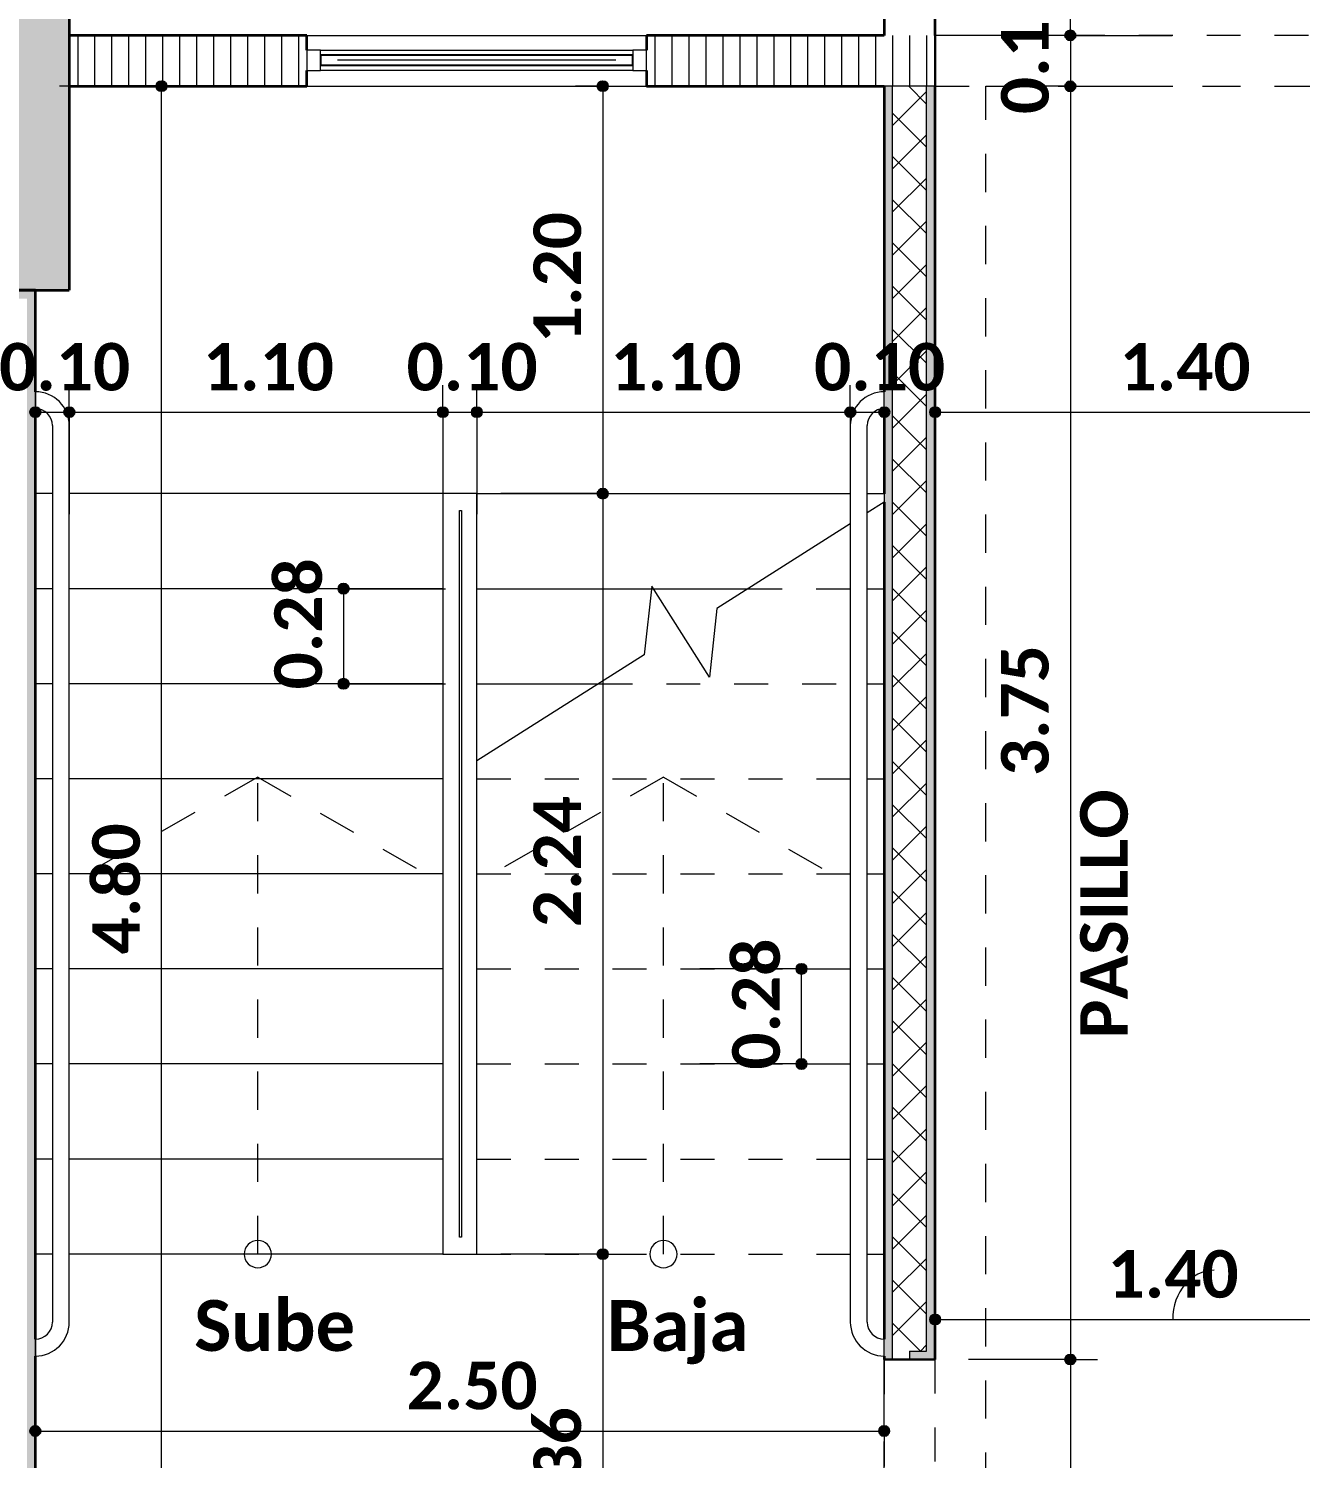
# Model space of a CAD drawing. Header units: metres. Extents: x -144 to 1000, y -717 to 29.
# Drawn here: x 510.76 to 514.506, y -552.716 to -548.505 of the extents above; entities that cross this region are included whole.
import ezdxf

# ---------------------------------------------------------------- set-up
doc = ezdxf.new("R2010")
doc.units = ezdxf.units.M
doc.linetypes.add('Basculante', pattern=[0.11625, 0.075, -0.04125])
doc.linetypes.add('basculante modificado', pattern=[0.18, 0.1125, -0.0675])
doc.layers.get('0').update_dxf_attribs({"color": 1})
for name, color, linetype, lineweight in [('A-ANNO-DIMS', 1, 'Continuous', 9), ('A-DETL', 1, 'Continuous', 9), ('A-DETL-GENF', 1, 'Continuous', 9), ('A-DETL-MEDM', 1, 'Continuous', 30), ('A-DETL-THIN', 1, 'Continuous', 9), ('A-GLAZ', 1, 'Continuous', 9), ('A-WALL', 4, 'Continuous', 9), ('G-ANNO-TEXT', 2, 'Continuous', 9), ('S-COLS', 7, 'Continuous', 9), ('S-STRS', 1, 'Continuous', 9), ('S-STRS-MBND', 1, 'Basculante', 9)]:
    doc.layers.add(name, color=color, linetype=linetype, lineweight=lineweight)
doc.layers.add('A-WALL-PATT', color=7, linetype='Continuous', lineweight=35, true_color=0x9c9c9c)
doc.styles.add('Calibri_B_1', font='calibrib.ttf', dxfattribs={"height": 0.135})
doc.styles.add('Calibri_B_3', font='calibrib.ttf', dxfattribs={"height": 0.15})
doc.styles.add('Calibri_B_5', font='calibrib.ttf', dxfattribs={"height": 0.66})

# ---------------------------------------------------------------- blocks, each defined once
blk = doc.blocks.new('I')
at = {"layer": 'A-ANNO-DIMS', "lineweight": 25}
h = blk.add_hatch(color=256, dxfattribs=at)
edge = h.paths.add_edge_path()
edge.add_arc((510.0591, -486.86), 0.015, 0, 360)
h = blk.add_hatch(color=256, dxfattribs=at)
edge = h.paths.add_edge_path()
edge.add_arc((510.0591, -486.86), 0.015, 0, 360)
h = blk.add_hatch(color=256, dxfattribs=at)
edge = h.paths.add_edge_path()
edge.add_arc((507.3822, -487.0096), 0.015, 0, 360)
h = blk.add_hatch(color=256, dxfattribs=at)
edge = h.paths.add_edge_path()
edge.add_arc((508.6818, -487.0096), 0.015, 0, 360)
h = blk.add_hatch(color=256, dxfattribs=at)
edge = h.paths.add_edge_path()
edge.add_arc((510.0591, -487.01), 0.015, 0, 360)
h = blk.add_hatch(color=256, dxfattribs=at)
edge = h.paths.add_edge_path()
edge.add_arc((510.0591, -487.01), 0.015, 0, 360)
h = blk.add_hatch(color=256, dxfattribs=at)
edge = h.paths.add_edge_path()
edge.add_arc((507.0107, -487.9699), 0.015, 0, 360)
h = blk.add_hatch(color=256, dxfattribs=at)
edge = h.paths.add_edge_path()
edge.add_arc((507.1107, -487.9699), 0.015, 0, 360)
h = blk.add_hatch(color=256, dxfattribs=at)
edge = h.paths.add_edge_path()
edge.add_arc((507.1107, -487.9699), 0.015, 0, 360)
h = blk.add_hatch(color=256, dxfattribs=at)
edge = h.paths.add_edge_path()
edge.add_arc((508.2107, -487.9699), 0.015, 0, 360)
h = blk.add_hatch(color=256, dxfattribs=at)
edge = h.paths.add_edge_path()
edge.add_arc((508.2107, -487.9699), 0.015, 0, 360)
h = blk.add_hatch(color=256, dxfattribs=at)
edge = h.paths.add_edge_path()
edge.add_arc((508.311, -487.9699), 0.015, 0, 360)
h = blk.add_hatch(color=256, dxfattribs=at)
edge = h.paths.add_edge_path()
edge.add_arc((508.311, -487.9699), 0.015, 0, 360)
h = blk.add_hatch(color=256, dxfattribs=at)
edge = h.paths.add_edge_path()
edge.add_arc((509.411, -487.9699), 0.015, 0, 360)
h = blk.add_hatch(color=256, dxfattribs=at)
edge = h.paths.add_edge_path()
edge.add_arc((509.411, -487.9699), 0.015, 0, 360)
h = blk.add_hatch(color=256, dxfattribs=at)
edge = h.paths.add_edge_path()
edge.add_arc((509.511, -487.9699), 0.015, 0, 360)
h = blk.add_hatch(color=256, dxfattribs=at)
edge = h.paths.add_edge_path()
edge.add_arc((509.6607, -487.9699), 0.015, 0, 360)
h = blk.add_hatch(color=256, dxfattribs=at)
edge = h.paths.add_edge_path()
edge.add_arc((508.6818, -488.2096), 0.015, 0, 360)
h = blk.add_hatch(color=256, dxfattribs=at)
edge = h.paths.add_edge_path()
edge.add_arc((508.6818, -488.2096), 0.015, 0, 360)
h = blk.add_hatch(color=256, dxfattribs=at)
edge = h.paths.add_edge_path()
edge.add_arc((507.9185, -488.4896), 0.015, 0, 360)
h = blk.add_hatch(color=256, dxfattribs=at)
edge = h.paths.add_edge_path()
edge.add_arc((507.9185, -488.7696), 0.015, 0, 360)
h = blk.add_hatch(color=256, dxfattribs=at)
edge = h.paths.add_edge_path()
edge.add_arc((509.2673, -489.6096), 0.015, 0, 360)
h = blk.add_hatch(color=256, dxfattribs=at)
edge = h.paths.add_edge_path()
edge.add_arc((509.2673, -489.8896), 0.015, 0, 360)
h = blk.add_hatch(color=256, dxfattribs=at)
edge = h.paths.add_edge_path()
edge.add_arc((508.6818, -490.4496), 0.015, 0, 360)
h = blk.add_hatch(color=256, dxfattribs=at)
edge = h.paths.add_edge_path()
edge.add_arc((508.6818, -490.4496), 0.015, 0, 360)
h = blk.add_hatch(color=256, dxfattribs=at)
edge = h.paths.add_edge_path()
edge.add_arc((509.6607, -490.642), 0.015, 0, 360)
h = blk.add_hatch(color=256, dxfattribs=at)
edge = h.paths.add_edge_path()
edge.add_arc((510.0591, -490.76), 0.015, 0, 360)
h = blk.add_hatch(color=256, dxfattribs=at)
edge = h.paths.add_edge_path()
edge.add_arc((510.0591, -490.76), 0.015, 0, 360)
h = blk.add_hatch(color=256, dxfattribs=at)
edge = h.paths.add_edge_path()
edge.add_arc((507.0107, -490.9706), 0.015, 0, 360)
h = blk.add_hatch(color=256, dxfattribs=at)
edge = h.paths.add_edge_path()
edge.add_arc((509.5106, -490.9706), 0.015, 0, 360)
at = {"layer": 'A-WALL-PATT', "true_color": 0x747474}
blk.add_hatch(color=8, dxfattribs=at).paths.add_polyline_path([(509.511, -490.76), (509.5357, -490.76), (509.5357, -487.01), (509.5107, -487.01), (509.5107, -490.76)])
at = {"layer": 'A-WALL-PATT', "lineweight": 5, "true_color": 0x747474}
blk.add_hatch(color=8, dxfattribs=at).paths.add_polyline_path([(509.6357, -490.76), (509.6607, -490.76), (509.6607, -487.01), (509.6357, -487.01), (509.6357, -490.735), (509.5857, -490.735), (509.5857, -490.76), (509.6355, -490.76)])
at = {"layer": 'A-WALL-PATT', "true_color": 0x747474}
h = blk.add_hatch(color=8, dxfattribs=at)
h.paths.add_polyline_path([(506.9857, -494.06), (507.0107, -494.06), (507.0107, -491.96), (506.9857, -491.96), (506.9857, -493.3839)])
h.paths.add_polyline_path([(507.0107, -491.81), (507.0107, -487.61), (506.8857, -487.61), (506.8857, -487.635), (506.9857, -487.635), (506.9857, -491.81)])
at = {"layer": 'S-COLS', "true_color": 0x5b5b5b}
h = blk.add_hatch(color=251, dxfattribs=at)
h.paths.add_polyline_path([(498.9107, -506.46), (499.4107, -506.46), (499.4107, -505.56), (498.9107, -505.56), (498.9107, -506.3874)])
h.paths.add_polyline_path([(516.7105, -506.46), (517.2105, -506.46), (517.2105, -505.56), (516.7105, -505.56), (516.7105, -506.4599)])
h.paths.add_polyline_path([(506.7607, -506.4599), (507.1107, -506.4599), (507.1107, -505.5599), (506.6107, -505.5599), (506.6107, -506.4599)])
h.paths.add_polyline_path([(499.1855, -498.7599), (499.4106, -498.7599), (499.4106, -498.06), (498.9106, -498.06), (498.9106, -498.7599)])
h.paths.add_polyline_path([(517.2108, -498.7599), (517.2108, -498.06), (516.8108, -498.06), (516.8108, -498.7599), (517.0242, -498.7599)])
h.paths.add_polyline_path([(504.8107, -498.7599), (504.8103, -498.26), (503.1105, -498.26), (503.1105, -496.11), (504.8108, -496.11), (504.8103, -495.61), (502.8105, -495.6101), (502.8106, -498.7599), (504.8103, -498.7599)])
h.paths.add_polyline_path([(513.4108, -498.7599), (513.4106, -495.6099), (512.9108, -495.61), (512.9108, -498.7599), (513.4107, -498.7599)])
h.paths.add_polyline_path([(507.1107, -498.7599), (507.1107, -497.8599), (506.6107, -497.8599), (506.6107, -498.7599), (506.7617, -498.7599)])
h.paths.add_polyline_path([(506.6108, -496.51), (507.1108, -496.51), (507.1108, -495.61), (506.6108, -495.61), (506.6108, -496.11)])
h.paths.add_polyline_path([(499.1855, -496.31), (499.4105, -496.31), (499.4105, -495.6089), (498.9105, -495.61), (498.9105, -496.31)])
h.paths.add_polyline_path([(517.0864, -496.31), (517.2108, -496.31), (517.2108, -495.6089), (516.8108, -495.6089), (516.8108, -496.31), (517.0364, -496.31)])
h.paths.add_polyline_path([(516.7107, -487.61), (517.2107, -487.61), (517.2107, -486.7102), (516.7107, -486.7102), (516.7107, -486.7314)])
h.paths.add_polyline_path([(506.7617, -487.61), (507.1107, -487.61), (507.1107, -486.71), (506.6107, -486.71), (506.6107, -487.61), (506.6857, -487.61)])
h.paths.add_polyline_path([(499.92, -487.01), (500.0107, -487.01), (500.0107, -486.51), (499.1107, -486.51), (499.1107, -487.01), (499.8386, -487.01)])
at = {"layer": 'A-ANNO-DIMS'}
for p, q in [((510.0591, -486.86), (510.0591, -485.41)), ((510.0591, -486.86), (509.7591, -486.86)), ((510.0591, -486.86), (509.9791, -486.86)), ((510.0591, -486.86), (510.0591, -487.01)), ((510.0591, -486.86), (510.3591, -486.86)), ((510.0591, -486.86), (510.1391, -486.86)), ((507.3822, -487.0096), (507.0822, -487.0096)), ((507.3822, -491.81), (507.3822, -487.0096)), ((507.3822, -487.0096), (507.4622, -487.0096)), ((508.6818, -487.0096), (508.6018, -487.0096)), ((508.6818, -487.0096), (508.6818, -488.2096)), ((508.6818, -487.0096), (508.9818, -487.0096)), ((510.0591, -487.01), (509.9791, -487.01)), ((510.0591, -487.01), (509.9791, -487.01)), ((510.0591, -487.01), (510.3591, -487.01)), ((510.0591, -487.01), (510.0591, -490.76)), ((510.0591, -487.01), (510.3591, -487.01)), ((507.0107, -487.9699), (507.0107, -487.6699)), ((509.511, -487.9699), (509.511, -487.6699)), ((509.6607, -487.9699), (509.6607, -487.6699)), ((507.1107, -487.9699), (507.1107, -487.8899)), ((507.1107, -487.9699), (507.1107, -487.8899)), ((508.2107, -487.9699), (508.2107, -487.8899)), ((508.2107, -487.9699), (508.2107, -487.8899)), ((508.311, -487.9699), (508.311, -487.8899)), ((508.311, -487.9699), (508.311, -487.8899)), ((509.411, -487.9699), (509.411, -487.8899)), ((509.411, -487.9699), (509.411, -487.8899)), ((507.0107, -487.9699), (507.1107, -487.9699)), ((507.0107, -487.9699), (507.0107, -488.0499)), ((507.1107, -487.9699), (507.1107, -488.2699)), ((507.1107, -487.9699), (508.2107, -487.9699)), ((507.1107, -487.9699), (507.1107, -488.2699)), ((508.2107, -487.9699), (508.2107, -488.2699)), ((508.2107, -487.9699), (508.311, -487.9699)), ((508.2107, -487.9699), (508.2107, -488.2699)), ((508.311, -487.9699), (508.311, -488.2699)), ((508.311, -487.9699), (509.411, -487.9699)), ((508.311, -487.9699), (508.311, -488.2699)), ((509.411, -487.9699), (509.411, -488.2699)), ((509.411, -487.9699), (509.511, -487.9699)), ((509.411, -487.9699), (509.411, -488.2699)), ((509.511, -487.9699), (509.511, -488.0499)), ((509.6607, -487.9699), (511.0605, -487.9699)), ((509.6607, -487.9699), (509.6607, -488.0499)), ((508.6818, -488.2096), (508.3818, -488.2096)), ((508.6818, -488.2096), (508.3818, -488.2096)), ((508.6818, -488.2096), (508.7618, -488.2096)), ((508.6818, -488.2096), (508.6818, -490.4496)), ((508.6818, -488.2096), (508.7618, -488.2096)), ((507.9185, -488.4896), (507.8385, -488.4896)), ((507.9185, -488.4896), (507.9185, -488.7696)), ((507.9185, -488.4896), (508.2185, -488.4896)), ((507.9185, -488.7696), (507.8385, -488.7696)), ((507.9185, -488.7696), (508.2185, -488.7696)), ((509.2673, -489.6096), (508.9673, -489.6096)), ((509.2673, -489.8896), (509.2673, -489.6096)), ((509.2673, -489.6096), (509.3473, -489.6096)), ((509.2673, -489.8896), (508.9673, -489.8896)), ((509.2673, -489.8896), (509.3473, -489.8896)), ((509.6607, -490.642), (509.6607, -490.342)), ((508.6818, -490.4496), (508.3818, -490.4496)), ((508.6818, -490.4496), (508.3818, -490.4496)), ((508.6818, -490.4496), (508.7618, -490.4496)), ((508.6818, -490.4496), (508.6818, -491.81)), ((508.6818, -490.4496), (508.7618, -490.4496)), ((509.6607, -490.642), (511.0605, -490.642)), ((509.6607, -490.642), (509.6607, -490.722)), ((507.0107, -490.9706), (507.0107, -490.6706)), ((509.5106, -490.9706), (509.5106, -490.6706)), ((510.0591, -490.76), (509.7591, -490.76)), ((510.0591, -490.76), (509.7591, -490.76)), ((510.0591, -490.76), (510.1391, -490.76)), ((510.0591, -490.76), (510.0591, -492.46)), ((510.0591, -490.76), (510.1391, -490.76)), ((507.0107, -490.9706), (509.5106, -490.9706)), ((507.0107, -490.9706), (507.0107, -491.0506)), ((509.5106, -490.9706), (509.5106, -491.0506)), ((507.0107, -491.3015), (507.0107, -491.0015)), ((509.5106, -491.3015), (509.5106, -491.0015))]:
    blk.add_line(p, q, dxfattribs=at)
at = {"layer": 'A-ANNO-DIMS', "lineweight": 25}
for centre in [(510.0591, -486.86), (510.0591, -486.86), (507.3822, -487.0096), (508.6818, -487.0096), (510.0591, -487.01), (510.0591, -487.01), (507.0107, -487.9699), (507.1107, -487.9699), (507.1107, -487.9699), (508.2107, -487.9699), (508.2107, -487.9699), (508.311, -487.9699), (508.311, -487.9699), (509.411, -487.9699), (509.411, -487.9699), (509.511, -487.9699), (509.6607, -487.9699), (508.6818, -488.2096), (508.6818, -488.2096), (507.9185, -488.4896), (507.9185, -488.7696), (509.2673, -489.6096), (509.2673, -489.8896), (508.6818, -490.4496), (508.6818, -490.4496), (509.6607, -490.642), (510.0591, -490.76), (510.0591, -490.76), (507.0107, -490.9706), (509.5106, -490.9706)]:
    blk.add_circle(centre, 0.015, dxfattribs=at)
at = {"layer": 'A-ANNO-DIMS'}
blk.add_ellipse((510.4822, -490.642), major_axis=(0, 0.1451), ratio=0.83778, start_param=0, end_param=1.570796, dxfattribs=at)
at = {"layer": 'A-DETL', "color": 7, "linetype": 'basculante modificado'}
for p, q in [((507.1107, -487.01), (509.5106, -487.01)), ((509.5106, -487.01), (509.5106, -487.9094)), ((509.8106, -495.6089), (509.8106, -487.01)), ((509.8106, -487.01), (516.7107, -487.01)), ((507.0107, -487.9094), (507.0107, -487.61)), ((507.0107, -490.6998), (507.0107, -487.9594)), ((509.5106, -487.9594), (509.5106, -490.6997)), ((507.6657, -489.0452), (507.136, -489.3427)), ((507.6657, -489.0452), (508.186, -489.344)), ((507.6657, -490.4496), (507.6657, -489.0496)), ((508.8607, -489.0452), (508.331, -489.3427)), ((508.8607, -489.0452), (509.381, -489.344)), ((508.8607, -490.4496), (508.8607, -489.0496)), ((507.0107, -491.81), (507.0107, -490.7498)), ((509.5106, -490.7497), (509.5106, -491.81))]:
    blk.add_line(p, q, dxfattribs=at)
at = {"layer": 'A-DETL-GENF', "linetype": 'Basculante'}
for p, q in [((510.7607, -486.86), (509.6607, -486.86)), ((509.6607, -487.01), (510.7607, -487.01)), ((509.5107, -490.76), (509.5107, -492.46)), ((509.6607, -492.46), (509.6607, -490.76))]:
    blk.add_line(p, q, dxfattribs=at)
at = {"layer": 'A-DETL-MEDM'}
for p, q in [((509.6607, -486.86), (509.6607, -487.01)), ((509.6607, -490.76), (509.5107, -490.76))]:
    blk.add_line(p, q, dxfattribs=at)
at = {"layer": 'A-DETL-THIN'}
for p, q in [((507.0107, -487.9094), (507.0107, -487.9594)), ((509.511, -487.9594), (509.511, -487.9094)), ((507.0607, -488.0094), (507.0607, -490.6498)), ((507.1107, -490.6498), (507.1107, -488.0094)), ((509.411, -488.0094), (509.411, -490.6498)), ((509.461, -490.6498), (509.461, -488.0094)), ((508.311, -488.2096), (508.2107, -488.2096)), ((508.2107, -488.2096), (508.2107, -490.4496)), ((508.311, -490.4496), (508.311, -488.2096)), ((508.2595, -490.3996), (508.2595, -488.2596)), ((508.2595, -488.2596), (508.266, -488.2596)), ((508.266, -488.2596), (508.266, -490.3996)), ((508.266, -490.3996), (508.2595, -490.3996)), ((508.2107, -490.4496), (508.311, -490.4496)), ((507.0107, -490.6998), (507.0107, -490.7498)), ((509.511, -490.7498), (509.511, -490.6998))]:
    blk.add_line(p, q, dxfattribs=at)
for centre, radius, start, end in [((507.0107, -488.0094), 0.1, 360, 90), ((509.511, -488.0094), 0.1, 90, 180), ((507.0107, -488.0094), 0.05, 0, 90), ((509.511, -488.0094), 0.05, 90, 180), ((507.6657, -490.4496), 0.04, 0, 180), ((508.8607, -490.4496), 0.04, 0, 180), ((507.6657, -490.4496), 0.04, 180, 0), ((508.8607, -490.4496), 0.04, 180, 0), ((507.0107, -490.6498), 0.05, 270, 360), ((507.0107, -490.6498), 0.1, 270, 0), ((509.511, -490.6498), 0.1, 180, 270), ((509.511, -490.6498), 0.05, 180, 270)]:
    blk.add_arc(centre, radius, start, end, dxfattribs=at)
at = {"layer": 'A-GLAZ', "lineweight": 15}
for p, q in [((507.8507, -486.9032), (507.8107, -486.9032)), ((507.8107, -486.9032), (507.8107, -486.9632)), ((507.8507, -486.9632), (507.8507, -486.9032)), ((508.8107, -486.9032), (508.7707, -486.9032)), ((508.7707, -486.9032), (508.7707, -486.9632)), ((508.8107, -486.9632), (508.8107, -486.9032)), ((507.8107, -486.9632), (507.8507, -486.9632)), ((508.7707, -486.9632), (508.8107, -486.9632))]:
    blk.add_line(p, q, dxfattribs=at)
at = {"layer": 'A-GLAZ'}
for p, q in [((507.8507, -486.9032), (508.7707, -486.9032)), ((508.7207, -486.9332), (507.9007, -486.9332)), ((508.7707, -486.9632), (507.8507, -486.9632))]:
    blk.add_line(p, q, dxfattribs=at)
at = {"layer": 'A-GLAZ', "lineweight": 25}
for p, q in [((508.7707, -486.9182), (507.8507, -486.9182)), ((507.8507, -486.9182), (507.8507, -486.9482)), ((508.7707, -486.9482), (508.7707, -486.9182)), ((507.8507, -486.9482), (508.7707, -486.9482))]:
    blk.add_line(p, q, dxfattribs=at)
at = {"layer": 'A-WALL', "lineweight": 35}
for p, q in [((509.5107, -485.26), (509.5107, -486.86)), ((509.6607, -486.86), (509.6607, -485.41)), ((507.8107, -486.86), (507.1107, -486.86)), ((507.1107, -486.86), (507.1107, -487.01)), ((507.8107, -486.9032), (507.8107, -486.86)), ((509.5107, -486.86), (508.8107, -486.86)), ((508.8107, -486.86), (508.8107, -486.9032)), ((507.8107, -487.01), (507.8107, -486.9632)), ((508.8107, -486.9632), (508.8107, -487.01)), ((507.1107, -487.01), (507.8107, -487.01)), ((508.8107, -487.01), (509.5107, -487.01)), ((509.5107, -487.01), (509.5107, -487.9094)), ((509.6607, -490.76), (509.6607, -487.01)), ((507.0107, -487.61), (506.8607, -487.61)), ((507.0107, -487.9094), (507.0107, -487.61)), ((507.0107, -490.6998), (507.0107, -487.9594)), ((509.5107, -487.9594), (509.5107, -488.2098)), ((509.5107, -488.2352), (509.5107, -490.6997)), ((507.0107, -491.81), (507.0107, -490.7498)), ((509.5107, -490.7497), (509.5107, -490.76))]:
    blk.add_line(p, q, dxfattribs=at)
at = {"layer": 'A-WALL'}
for p, q in [((507.8107, -486.86), (508.8107, -486.86)), ((509.6607, -487.01), (509.5107, -487.01)), ((509.5357, -490.76), (509.5357, -487.01)), ((509.6357, -490.735), (509.6357, -487.01)), ((509.5857, -490.735), (509.5857, -490.76)), ((509.5857, -490.735), (509.6357, -490.735))]:
    blk.add_line(p, q, dxfattribs=at)
at = {"layer": 'A-WALL-PATT', "color": 8, "lineweight": 5, "true_color": 0x727272}
for p, q in [((507.1353, -486.86), (507.1353, -487.01)), ((507.1853, -486.86), (507.1853, -487.0099)), ((507.2353, -486.86), (507.2353, -487.0099)), ((507.2853, -486.86), (507.2853, -487.0099)), ((507.3353, -486.86), (507.3353, -487.0098)), ((507.3853, -486.86), (507.3853, -487.0098)), ((507.4353, -486.86), (507.4353, -487.0098)), ((507.4853, -486.86), (507.4853, -487.0098)), ((507.5353, -486.86), (507.5353, -487.0097)), ((507.5853, -486.86), (507.5853, -487.0097)), ((507.6353, -486.86), (507.6353, -487.0097)), ((507.6853, -486.86), (507.6853, -487.0096)), ((507.7353, -486.86), (507.7353, -487.0096)), ((507.7853, -486.86), (507.7853, -487.0096)), ((508.8353, -486.86), (508.8353, -487.01)), ((508.8853, -486.86), (508.8853, -487.0099)), ((508.9353, -486.86), (508.9353, -487.0099)), ((508.9853, -486.86), (508.9853, -487.0099)), ((509.0353, -486.86), (509.0353, -487.0099)), ((509.0853, -486.86), (509.0853, -487.0098)), ((509.1353, -486.86), (509.1353, -487.0098)), ((509.1853, -486.86), (509.1853, -487.0098)), ((509.2353, -486.86), (509.2353, -487.0098)), ((509.2853, -486.86), (509.2853, -487.0097)), ((509.3353, -486.86), (509.3353, -487.0097)), ((509.3853, -486.86), (509.3853, -487.0097)), ((509.4353, -486.86), (509.4353, -487.0097)), ((509.4853, -486.86), (509.4853, -487.0097)), ((509.5353, -486.86), (509.5353, -487.0096)), ((509.5853, -486.86), (509.5853, -487.0096)), ((509.6353, -486.86), (509.6353, -487.0096))]:
    blk.add_line(p, q, dxfattribs=at)
at = {"layer": 'A-WALL-PATT', "color": 1, "lineweight": 5, "true_color": 0xff0000}
for p, q in [((509.5357, -487.1255), (509.6357, -487.0255)), ((509.6357, -487.0622), (509.5835, -487.01)), ((509.6357, -487.1895), (509.5357, -487.0895)), ((509.5357, -487.2528), (509.6357, -487.1528)), ((509.6357, -487.3167), (509.5357, -487.2167)), ((509.5357, -487.3801), (509.6357, -487.2801)), ((509.6357, -487.444), (509.5357, -487.344)), ((509.5357, -487.5073), (509.6357, -487.4073)), ((509.6357, -487.5713), (509.5357, -487.4713)), ((509.5357, -487.6346), (509.6357, -487.5346)), ((509.6357, -487.6986), (509.5357, -487.5986)), ((509.5357, -487.7619), (509.6357, -487.6619)), ((509.6357, -487.8259), (509.5357, -487.7259)), ((509.5357, -487.8892), (509.6357, -487.7892)), ((509.6357, -487.9531), (509.5357, -487.8531)), ((509.5357, -488.0165), (509.6357, -487.9165)), ((509.6357, -488.0804), (509.5357, -487.9804)), ((509.5357, -488.1437), (509.6357, -488.0437)), ((509.6357, -488.2077), (509.5357, -488.1077)), ((509.5357, -488.271), (509.6357, -488.171)), ((509.6357, -488.335), (509.5357, -488.235)), ((509.5357, -488.3983), (509.6357, -488.2983)), ((509.6357, -488.4623), (509.5357, -488.3623)), ((509.5357, -488.5256), (509.6357, -488.4256)), ((509.6357, -488.5895), (509.5357, -488.4895)), ((509.5357, -488.6528), (509.6357, -488.5528)), ((509.6357, -488.7168), (509.5357, -488.6168)), ((509.5357, -488.7801), (509.6357, -488.6801)), ((509.6357, -488.8441), (509.5357, -488.7441)), ((509.5357, -488.9074), (509.6357, -488.8074)), ((509.6357, -488.9714), (509.5357, -488.8714)), ((509.5357, -489.0347), (509.6357, -488.9347)), ((509.6357, -489.0987), (509.5357, -488.9987)), ((509.5357, -489.162), (509.6357, -489.062)), ((509.6357, -489.2259), (509.5357, -489.1259)), ((509.5357, -489.2892), (509.6357, -489.1892)), ((509.6357, -489.3532), (509.5357, -489.2532)), ((509.5357, -489.4165), (509.6357, -489.3165)), ((509.6357, -489.4805), (509.5357, -489.3805)), ((509.5357, -489.5438), (509.6357, -489.4438)), ((509.6357, -489.6078), (509.5357, -489.5078)), ((509.5357, -489.6711), (509.6357, -489.5711)), ((509.6357, -489.735), (509.5357, -489.635)), ((509.5357, -489.7984), (509.6357, -489.6984)), ((509.6357, -489.8623), (509.5357, -489.7623)), ((509.5357, -489.9256), (509.6357, -489.8256)), ((509.6357, -489.9896), (509.5357, -489.8896)), ((509.5357, -490.0529), (509.6357, -489.9529)), ((509.6357, -490.1169), (509.5357, -490.0169)), ((509.5357, -490.1802), (509.6357, -490.0802)), ((509.6357, -490.2442), (509.5357, -490.1442)), ((509.5357, -490.3075), (509.6357, -490.2075)), ((509.6357, -490.3714), (509.5357, -490.2714)), ((509.5357, -490.4348), (509.6357, -490.3348)), ((509.6357, -490.4987), (509.5357, -490.3987)), ((509.5357, -490.562), (509.6357, -490.462)), ((509.6357, -490.626), (509.5357, -490.526)), ((509.5357, -490.6893), (509.6357, -490.5893)), ((509.6174, -490.735), (509.5357, -490.6533)), ((509.6173, -490.735), (509.6357, -490.7166))]:
    blk.add_line(p, q, dxfattribs=at)
at = {"layer": 'S-COLS', "lineweight": 35}
for p in [(507.1107, -486.71), (506.6107, -487.61)]:
    blk.add_line(p, (507.1107, -487.61), dxfattribs=at)
at = {"layer": 'S-STRS'}
for p, q in [((507.8107, -487.0096), (508.8107, -487.0096)), ((507.0607, -488.2096), (507.0107, -488.2096)), ((508.2107, -488.2096), (507.1107, -488.2096)), ((508.311, -488.2096), (509.411, -488.2096)), ((509.461, -488.2096), (509.511, -488.2096)), ((509.511, -488.235), (509.461, -488.2667)), ((509.511, -488.2096), (509.511, -488.235)), ((509.411, -488.2985), (509.0182, -488.5479)), ((507.0607, -488.4896), (507.0107, -488.4896)), ((508.2107, -488.4896), (507.1107, -488.4896)), ((508.311, -488.4896), (508.8251, -488.4896)), ((508.8259, -488.482), (508.8038, -488.6841)), ((508.9961, -488.75), (508.8259, -488.482)), ((508.8307, -488.4896), (509.1101, -488.4896)), ((509.0182, -488.5479), (508.9961, -488.75)), ((508.8038, -488.6841), (508.311, -488.997)), ((507.0607, -488.7696), (507.0107, -488.7696)), ((508.2107, -488.7696), (507.1107, -488.7696)), ((508.311, -488.7696), (508.6691, -488.7696)), ((507.0607, -489.0496), (507.0107, -489.0496)), ((508.2107, -489.0496), (507.1107, -489.0496)), ((507.0607, -489.3296), (507.0107, -489.3296)), ((508.2107, -489.3296), (507.1107, -489.3296)), ((507.0607, -489.6096), (507.0107, -489.6096)), ((508.2107, -489.6096), (507.1107, -489.6096)), ((507.0607, -489.8896), (507.0107, -489.8896)), ((508.2107, -489.8896), (507.1107, -489.8896)), ((507.0607, -490.1696), (507.0107, -490.1696)), ((508.2107, -490.1696), (507.1107, -490.1696)), ((507.0607, -490.4496), (507.0107, -490.4496)), ((508.2107, -490.4496), (507.1107, -490.4496))]:
    blk.add_line(p, q, dxfattribs=at)
at = {"layer": 'S-STRS-MBND'}
for p, q in [((509.511, -488.235), (509.511, -490.4496)), ((508.8251, -488.4896), (508.8307, -488.4896)), ((509.1101, -488.4896), (509.411, -488.4896)), ((509.461, -488.4896), (509.511, -488.4896)), ((508.6691, -488.7696), (509.411, -488.7696)), ((509.461, -488.7696), (509.511, -488.7696)), ((508.311, -489.0496), (509.411, -489.0496)), ((509.461, -489.0496), (509.511, -489.0496)), ((508.311, -489.3296), (509.411, -489.3296)), ((509.461, -489.3296), (509.511, -489.3296)), ((508.311, -489.6096), (509.411, -489.6096)), ((509.461, -489.6096), (509.511, -489.6096)), ((508.311, -489.8896), (509.411, -489.8896)), ((509.461, -489.8896), (509.511, -489.8896)), ((508.311, -490.1696), (509.411, -490.1696)), ((509.461, -490.1696), (509.511, -490.1696)), ((508.311, -490.4496), (509.411, -490.4496)), ((509.461, -490.4496), (509.511, -490.4496))]:
    blk.add_line(p, q, dxfattribs=at)
at = {"layer": 'A-ANNO-DIMS', "char_height": 0.14, "width": 0.376134, "attachment_point": 1, "rotation": 90, "line_spacing_factor": 1.158048, "style": 'Calibri_B_5'}
for s, insert in [('0.15', (509.855, -487.0917)), ('1.20', (508.4777, -487.7663)), ('0.28', (507.7145, -488.7863)), ('3.75', (509.855, -489.0417)), ('2.24', (508.4777, -489.4863)), ('4.80', (507.1782, -489.5665)), ('0.28', (509.0632, -489.9063)), ('1.36', (508.4777, -491.2865))]:
    blk.add_mtext(s, dxfattribs=dict(at, insert=insert))
at = {"layer": 'A-ANNO-DIMS', "char_height": 0.14, "width": 0.376134, "attachment_point": 1, "line_spacing_factor": 1.158048, "style": 'Calibri_B_5'}
for s, insert in [('0.10', (506.904, -487.7659)), ('1.10', (507.504, -487.7659)), ('0.10', (508.1041, -487.7659)), ('1.10', (508.7043, -487.7659)), ('0.10', (509.3043, -487.7659)), ('1.40', (510.2039, -487.7659)), ('1.40', (510.1687, -490.4379)), ('2.50', (508.1039, -490.7666))]:
    blk.add_mtext(s, dxfattribs=dict(at, insert=insert))
at = {"layer": 'G-ANNO-TEXT', "style": 'Calibri_B_1'}
blk.add_text('PASILLO', height=0.14, rotation=90, dxfattribs=at).set_placement((510.228, -489.8143))
at = {"layer": 'G-ANNO-TEXT', "style": 'Calibri_B_3'}
for s, p in [('Sube', (507.4785, -490.7349)), ('Baja', (508.6936, -490.7349))]:
    blk.add_text(s, height=0.15, dxfattribs=at).set_placement(p)

msp = doc.modelspace()

# ---------------------------------------------------------------- block references
at = {"color": 3}
msp.add_blockref('I', (3.7693, -61.665), dxfattribs=at)

doc.saveas('drawing.dxf')
